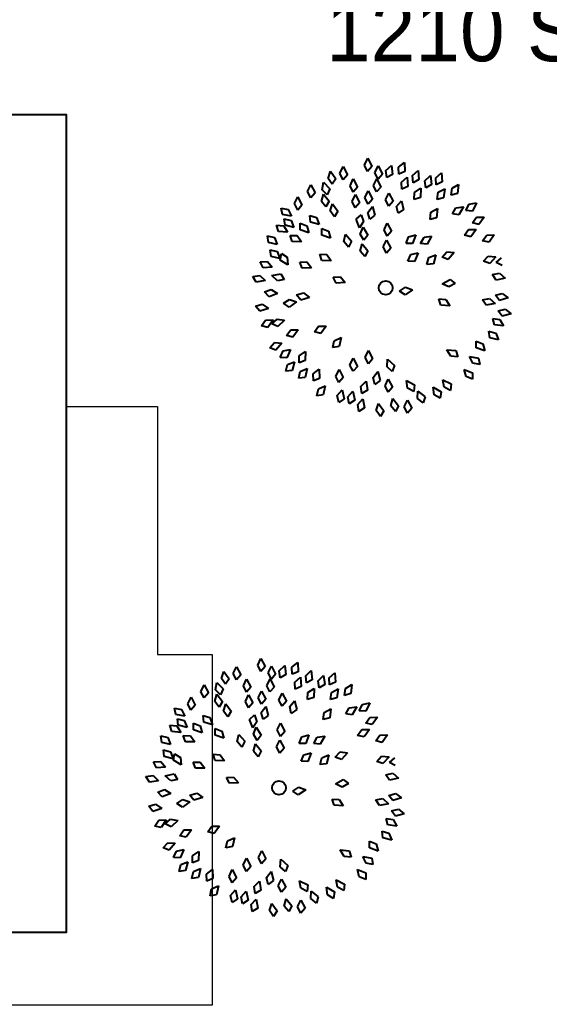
# Model space of a CAD drawing. Header units: millimetres. Extents: x -176651 to 388869, y -469666 to 486614.
# Drawn here: x 234087 to 242909, y 82145 to 98556 of the extents above; entities that cross this region are included whole.
import ezdxf

# ---------------------------------------------------------------- set-up
doc = ezdxf.new("R2010")
doc.units = ezdxf.units.MM
doc.layers.add('A- FURNITURE', color=252, linetype='Continuous', lineweight=0)
doc.layers.add('L-TREEEES', color=8, linetype='Continuous', lineweight=25)
for name, color, linetype in [('ad-Plinth', 8, 'Continuous'), ('ad-Plot Areas-Sq.Yds', 8, 'Continuous'), ('ad-Verandah', 8, 'Continuous')]:
    doc.layers.add(name, color=color, linetype=linetype)
doc.styles.add('MtX_Century_Gothic', font='GOTHIC.TTF')

# ---------------------------------------------------------------- blocks, each defined once
blk = doc.blocks.new('A$Cbbea0351')
at = {"layer": 'ad-Plot Areas-Sq.Yds', "linetype": 'Continuous', "insert": (-124558, -368401), "char_height": 1000, "width": 7884.16, "attachment_point": 5, "style": 'MtX_Century_Gothic', "bg_fill": 2}
blk.add_mtext('1210 Sq.Yds', dxfattribs=at)
blk = doc.blocks.new('zw$F00C')
at = {"layer": 'ad-Plinth', "ltscale": 5}
blk.add_lwpolyline([(0, 13620), (12120, 13620), (12120, 0), (0, 0), (0, 4745), (2830, 4745), (2830, 8645), (0, 8645)], close=True, dxfattribs=at)
at = {"layer": 'ad-Verandah', "lineweight": 9}
blk.add_lwpolyline([(6195, 0), (12120, 0), (12120, 8760), (13640, 8760), (13640, 4630), (14550, 4630), (14550, -1210), (6195, -1210)], close=True, dxfattribs=at)
blk = doc.blocks.new('zw$898C')
at = {"layer": 'ad-Plinth', "ltscale": 5}
blk.add_blockref('zw$F00C', (30903, -345404), dxfattribs=at)
blk = doc.blocks.new('qerfefr')
at = {"layer": 'L-TREEEES', "color": 104, "ltscale": 1.622888}
for p, q in [((260795.962, 1945721.719, 129.914), (260796.032, 1945721.823, 129.914)), ((260796.032, 1945721.823, 129.914), (260796.083, 1945721.68, 129.914)), ((260796.173, 1945721.748, 129.914), (260796.255, 1945721.842, 129.914)), ((260796.255, 1945721.842, 129.914), (260796.288, 1945721.694, 129.914)), ((260795.87, 1945721.677, 129.914), (260795.944, 1945721.544, 129.914)), ((260796, 1945721.608, 129.914), (260795.962, 1945721.719, 129.914)), ((260796.083, 1945721.68, 129.914), (260796, 1945721.608, 129.914)), ((260796.197, 1945721.633, 129.914), (260796.173, 1945721.748, 129.914)), ((260796.288, 1945721.694, 129.914), (260796.197, 1945721.633, 129.914)), ((260795.944, 1945721.544, 129.914), (260795.875, 1945721.46, 129.914)), ((260796.283, 1945721.505, 129.914), (260796.365, 1945721.6, 129.914)), ((260796.307, 1945721.39, 129.914), (260796.283, 1945721.505, 129.914)), ((260796.398, 1945721.451, 129.914), (260796.307, 1945721.39, 129.914)), ((260796.365, 1945721.6, 129.914), (260796.398, 1945721.451, 129.914)), ((260795.855, 1945721.186, 129.914), (260795.92, 1945721.293, 129.914)), ((260795.92, 1945721.293, 129.914), (260795.978, 1945721.152, 129.914)), ((260796.247, 1945721.244, 129.914), (260796.329, 1945721.339, 129.914)), ((260796.329, 1945721.339, 129.914), (260796.362, 1945721.19, 129.914)), ((260795.898, 1945721.076, 129.914), (260795.855, 1945721.186, 129.914)), ((260795.978, 1945721.152, 129.914), (260795.898, 1945721.076, 129.914)), ((260796.271, 1945721.129, 129.914), (260796.247, 1945721.244, 129.914)), ((260796.362, 1945721.19, 129.914), (260796.271, 1945721.129, 129.914)), ((260796.237, 1945720.939, 129.914), (260796.335, 1945720.988, 129.914)), ((260796.335, 1945720.988, 129.914), (260796.344, 1945720.87, 129.914)), ((260796.25, 1945720.787, 129.914), (260796.237, 1945720.939, 129.914)), ((260796.344, 1945720.87, 129.914), (260796.25, 1945720.787, 129.914)), ((260795.94, 1945720.635, 129.914), (260796, 1945720.745, 129.914)), ((260795.989, 1945720.528, 129.914), (260795.94, 1945720.635, 129.914)), ((260796, 1945720.745, 129.914), (260796.065, 1945720.607, 129.914)), ((260796.234, 1945720.683, 129.914), (260796.31, 1945720.782, 129.914)), ((260796.265, 1945720.569, 129.914), (260796.234, 1945720.683, 129.914)), ((260796.352, 1945720.636, 129.914), (260796.265, 1945720.569, 129.914)), ((260796.31, 1945720.782, 129.914), (260796.352, 1945720.636, 129.914)), ((260796.065, 1945720.607, 129.914), (260795.989, 1945720.528, 129.914)), ((260795.614, 1945720.107, 129.914), (260795.729, 1945720.082, 129.914)), ((260795.633, 1945720, 129.914), (260795.614, 1945720.107, 129.914)), ((260795.782, 1945719.969, 129.914), (260795.633, 1945720, 129.914)), ((260795.729, 1945720.082, 129.914), (260795.782, 1945719.969, 129.914)), ((260794.373, 1945719.188, 129.914), (260794.284, 1945719.25, 129.914)), ((260794.41, 1945719.051, 129.914), (260794.486, 1945719.142, 129.914)), ((260794.514, 1945719.018, 129.914), (260794.41, 1945719.051, 129.914)), ((260794.486, 1945719.142, 129.914), (260794.611, 1945719.135, 129.914)), ((260794.611, 1945719.135, 129.914), (260794.514, 1945719.018, 129.914)), ((260794.69, 1945718.884, 129.914), (260794.725, 1945718.996, 129.914)), ((260794.439, 1945718.805, 129.914), (260794.499, 1945718.906, 129.914)), ((260794.499, 1945718.906, 129.914), (260794.623, 1945718.92, 129.914)), ((260794.623, 1945718.92, 129.914), (260794.547, 1945718.788, 129.914)), ((260794.799, 1945718.893, 129.914), (260794.69, 1945718.884, 129.914)), ((260794.547, 1945718.788, 129.914), (260794.439, 1945718.805, 129.914)), ((260794.616, 1945718.635, 129.914), (260794.672, 1945718.738, 129.914)), ((260794.672, 1945718.738, 129.914), (260794.796, 1945718.757, 129.914)), ((260794.796, 1945718.757, 129.914), (260794.725, 1945718.622, 129.914)), ((260794.725, 1945718.622, 129.914), (260794.616, 1945718.635, 129.914))]:
    blk.add_line(p, q, dxfattribs=at)
at = {"layer": 'L-TREEEES', "color": 96, "ltscale": 1.622888}
for p, q in [((260796.604, 1945721.774, 129.914), (260796.686, 1945721.869, 129.914)), ((260796.628, 1945721.659, 129.914), (260796.604, 1945721.774, 129.914)), ((260796.686, 1945721.869, 129.914), (260796.719, 1945721.72, 129.914)), ((260796.719, 1945721.72, 129.914), (260796.628, 1945721.659, 129.914)), ((260796.738, 1945721.606, 129.914), (260796.821, 1945721.7, 129.914)), ((260796.821, 1945721.7, 129.914), (260796.853, 1945721.551, 129.914)), ((260796.926, 1945721.591, 129.914), (260797.037, 1945721.65, 129.914)), ((260797.037, 1945721.65, 129.914), (260797.015, 1945721.5, 129.914)), ((260797.145, 1945721.591, 129.914), (260797.26, 1945721.641, 129.914)), ((260797.26, 1945721.641, 129.914), (260797.226, 1945721.493, 129.914)), ((260796.66, 1945721.405, 129.914), (260796.743, 1945721.499, 129.914)), ((260796.762, 1945721.49, 129.914), (260796.738, 1945721.606, 129.914)), ((260796.743, 1945721.499, 129.914), (260796.774, 1945721.35, 129.914)), ((260796.853, 1945721.551, 129.914), (260796.762, 1945721.49, 129.914)), ((260796.908, 1945721.475, 129.914), (260796.926, 1945721.591, 129.914)), ((260797.015, 1945721.5, 129.914), (260796.908, 1945721.475, 129.914)), ((260797.117, 1945721.477, 129.914), (260797.145, 1945721.591, 129.914)), ((260797.226, 1945721.493, 129.914), (260797.117, 1945721.477, 129.914)), ((260797.33, 1945721.395, 129.914), (260797.442, 1945721.452, 129.914)), ((260797.442, 1945721.452, 129.914), (260797.417, 1945721.302, 129.914)), ((260796.47, 1945721.247, 129.914), (260796.551, 1945721.342, 129.914)), ((260796.551, 1945721.342, 129.914), (260796.585, 1945721.193, 129.914)), ((260796.683, 1945721.29, 129.914), (260796.66, 1945721.405, 129.914)), ((260796.774, 1945721.35, 129.914), (260796.683, 1945721.29, 129.914)), ((260797.102, 1945721.225, 129.914), (260797.127, 1945721.34, 129.914)), ((260797.127, 1945721.34, 129.914), (260797.24, 1945721.393, 129.914)), ((260797.24, 1945721.393, 129.914), (260797.21, 1945721.243, 129.914)), ((260797.31, 1945721.279, 129.914), (260797.33, 1945721.395, 129.914)), ((260797.417, 1945721.302, 129.914), (260797.31, 1945721.279, 129.914)), ((260797.509, 1945721.259, 129.914), (260797.619, 1945721.32, 129.914)), ((260796.495, 1945721.132, 129.914), (260796.47, 1945721.247, 129.914)), ((260796.585, 1945721.193, 129.914), (260796.495, 1945721.132, 129.914)), ((260796.792, 1945721.122, 129.914), (260796.875, 1945721.216, 129.914)), ((260796.817, 1945721.007, 129.914), (260796.792, 1945721.122, 129.914)), ((260796.875, 1945721.216, 129.914), (260796.908, 1945721.068, 129.914)), ((260797.21, 1945721.243, 129.914), (260797.102, 1945721.225, 129.914)), ((260797.292, 1945721.115, 129.914), (260797.411, 1945721.154, 129.914)), ((260797.411, 1945721.154, 129.914), (260797.363, 1945721.01, 129.914)), ((260797.493, 1945721.142, 129.914), (260797.509, 1945721.259, 129.914)), ((260797.599, 1945721.168, 129.914), (260797.493, 1945721.142, 129.914)), ((260796.453, 1945720.881, 129.914), (260796.454, 1945720.999, 129.914)), ((260796.454, 1945720.999, 129.914), (260796.554, 1945721.074, 129.914)), ((260796.554, 1945721.074, 129.914), (260796.555, 1945720.922, 129.914)), ((260796.908, 1945721.068, 129.914), (260796.817, 1945721.007, 129.914)), ((260796.934, 1945720.853, 129.914), (260796.939, 1945720.97, 129.914)), ((260796.939, 1945720.97, 129.914), (260797.042, 1945721.041, 129.914)), ((260797.042, 1945721.041, 129.914), (260797.037, 1945720.889, 129.914)), ((260797.254, 1945721.004, 129.914), (260797.292, 1945721.115, 129.914)), ((260797.363, 1945721.01, 129.914), (260797.254, 1945721.004, 129.914)), ((260796.555, 1945720.922, 129.914), (260796.453, 1945720.881, 129.914)), ((260797.037, 1945720.889, 129.914), (260796.934, 1945720.853, 129.914)), ((260796.636, 1945720.647, 129.914), (260796.718, 1945720.741, 129.914)), ((260796.66, 1945720.531, 129.914), (260796.636, 1945720.647, 129.914)), ((260796.718, 1945720.741, 129.914), (260796.751, 1945720.592, 129.914)), ((260797.422, 1945720.616, 129.914), (260797.468, 1945720.725, 129.914)), ((260797.468, 1945720.725, 129.914), (260797.59, 1945720.755, 129.914)), ((260796.162, 1945720.41, 129.914), (260796.223, 1945720.519, 129.914)), ((260796.223, 1945720.519, 129.914), (260796.286, 1945720.38, 129.914)), ((260796.551, 1945720.379, 129.914), (260796.633, 1945720.473, 129.914)), ((260796.633, 1945720.473, 129.914), (260796.666, 1945720.324, 129.914)), ((260796.751, 1945720.592, 129.914), (260796.66, 1945720.531, 129.914)), ((260797.531, 1945720.614, 129.914), (260797.422, 1945720.616, 129.914)), ((260796.209, 1945720.302, 129.914), (260796.162, 1945720.41, 129.914)), ((260796.286, 1945720.38, 129.914), (260796.209, 1945720.302, 129.914)), ((260796.576, 1945720.263, 129.914), (260796.551, 1945720.379, 129.914)), ((260796.666, 1945720.324, 129.914), (260796.576, 1945720.263, 129.914)), ((260796.93, 1945720.332, 129.914), (260796.999, 1945720.428, 129.914)), ((260797.036, 1945720.306, 129.914), (260796.93, 1945720.332, 129.914)), ((260796.999, 1945720.428, 129.914), (260797.124, 1945720.431, 129.914)), ((260797.124, 1945720.431, 129.914), (260797.036, 1945720.306, 129.914)), ((260797.164, 1945720.272, 129.914), (260797.247, 1945720.355, 129.914)), ((260797.247, 1945720.355, 129.914), (260797.371, 1945720.338, 129.914)), ((260797.371, 1945720.338, 129.914), (260797.265, 1945720.229, 129.914)), ((260796.883, 1945720.041, 129.914), (260796.957, 1945720.133, 129.914)), ((260796.957, 1945720.133, 129.914), (260797.082, 1945720.129, 129.914)), ((260797.265, 1945720.229, 129.914), (260797.164, 1945720.272, 129.914)), ((260796.988, 1945720.009, 129.914), (260796.883, 1945720.041, 129.914)), ((260797.082, 1945720.129, 129.914), (260796.988, 1945720.009, 129.914)), ((260797.174, 1945719.905, 129.914), (260797.233, 1945720.007, 129.914)), ((260797.233, 1945720.007, 129.914), (260797.358, 1945720.021, 129.914)), ((260797.358, 1945720.021, 129.914), (260797.282, 1945719.889, 129.914)), ((260796.619, 1945719.595, 129.914), (260796.731, 1945719.633, 129.914)), ((260796.69, 1945719.512, 129.914), (260796.619, 1945719.595, 129.914)), ((260796.834, 1945719.562, 129.914), (260796.69, 1945719.512, 129.914)), ((260796.731, 1945719.633, 129.914), (260796.834, 1945719.562, 129.914)), ((260797.334, 1945719.526, 129.914), (260797.481, 1945719.564, 129.914)), ((260797.431, 1945719.447, 129.914), (260797.334, 1945719.526, 129.914)), ((260797.481, 1945719.564, 129.914), (260797.545, 1945719.475, 129.914)), ((260797.545, 1945719.475, 129.914), (260797.431, 1945719.447, 129.914)), ((260797.22, 1945719.189, 129.914), (260797.215, 1945719.298, 129.914)), ((260797.215, 1945719.298, 129.914), (260797.326, 1945719.259, 129.914)), ((260797.365, 1945719.14, 129.914), (260797.22, 1945719.189, 129.914)), ((260797.326, 1945719.259, 129.914), (260797.365, 1945719.14, 129.914)), ((260794.725, 1945718.996, 129.914), (260794.842, 1945719.039, 129.914)), ((260794.842, 1945719.039, 129.914), (260794.799, 1945718.893, 129.914)), ((260795.297, 1945718.98, 129.914), (260795.352, 1945719.084, 129.914)), ((260795.352, 1945719.084, 129.914), (260795.476, 1945719.104, 129.914)), ((260795.476, 1945719.104, 129.914), (260795.406, 1945718.969, 129.914)), ((260795.406, 1945718.969, 129.914), (260795.297, 1945718.98, 129.914)), ((260794.869, 1945718.642, 129.914), (260794.984, 1945718.691, 129.914)), ((260794.984, 1945718.691, 129.914), (260794.949, 1945718.543, 129.914)), ((260795.497, 1945718.625, 129.914), (260795.579, 1945718.72, 129.914)), ((260795.579, 1945718.72, 129.914), (260795.612, 1945718.571, 129.914)), ((260795.776, 1945718.681, 129.914), (260795.858, 1945718.776, 129.914)), ((260795.8, 1945718.566, 129.914), (260795.776, 1945718.681, 129.914)), ((260795.858, 1945718.776, 129.914), (260795.891, 1945718.627, 129.914)), ((260794.841, 1945718.528, 129.914), (260794.869, 1945718.642, 129.914)), ((260794.949, 1945718.543, 129.914), (260794.841, 1945718.528, 129.914)), ((260795.22, 1945718.505, 129.914), (260795.303, 1945718.6, 129.914)), ((260795.245, 1945718.39, 129.914), (260795.22, 1945718.505, 129.914)), ((260795.303, 1945718.6, 129.914), (260795.336, 1945718.451, 129.914)), ((260795.521, 1945718.51, 129.914), (260795.497, 1945718.625, 129.914)), ((260795.612, 1945718.571, 129.914), (260795.521, 1945718.51, 129.914)), ((260795.891, 1945718.627, 129.914), (260795.8, 1945718.566, 129.914)), ((260796.087, 1945718.436, 129.914), (260796.13, 1945718.553, 129.914)), ((260796.13, 1945718.553, 129.914), (260796.213, 1945718.425, 129.914)), ((260794.832, 1945718.275, 129.914), (260794.886, 1945718.379, 129.914)), ((260794.886, 1945718.379, 129.914), (260795.01, 1945718.399, 129.914)), ((260795.01, 1945718.399, 129.914), (260794.94, 1945718.264, 129.914)), ((260795.336, 1945718.451, 129.914), (260795.245, 1945718.39, 129.914)), ((260795.818, 1945718.323, 129.914), (260795.919, 1945718.398, 129.914)), ((260795.919, 1945718.398, 129.914), (260795.918, 1945718.245, 129.914)), ((260796.15, 1945718.337, 129.914), (260796.087, 1945718.436, 129.914)), ((260796.213, 1945718.425, 129.914), (260796.15, 1945718.337, 129.914)), ((260794.94, 1945718.264, 129.914), (260794.832, 1945718.275, 129.914)), ((260795.156, 1945718.072, 129.914), (260795.161, 1945718.19, 129.914)), ((260795.161, 1945718.19, 129.914), (260795.264, 1945718.261, 129.914)), ((260795.264, 1945718.261, 129.914), (260795.259, 1945718.109, 129.914)), ((260795.326, 1945718.122, 129.914), (260795.43, 1945718.191, 129.914)), ((260795.43, 1945718.191, 129.914), (260795.422, 1945718.039, 129.914)), ((260795.567, 1945718.117, 129.914), (260795.581, 1945718.234, 129.914)), ((260795.581, 1945718.234, 129.914), (260795.689, 1945718.297, 129.914)), ((260795.689, 1945718.297, 129.914), (260795.672, 1945718.145, 129.914)), ((260795.816, 1945718.205, 129.914), (260795.818, 1945718.323, 129.914)), ((260795.918, 1945718.245, 129.914), (260795.816, 1945718.205, 129.914)), ((260795.971, 1945718.137, 129.914), (260796.053, 1945718.232, 129.914)), ((260796.053, 1945718.232, 129.914), (260796.086, 1945718.083, 129.914)), ((260795.259, 1945718.109, 129.914), (260795.156, 1945718.072, 129.914)), ((260795.318, 1945718.005, 129.914), (260795.326, 1945718.122, 129.914)), ((260795.422, 1945718.039, 129.914), (260795.318, 1945718.005, 129.914)), ((260795.452, 1945717.957, 129.914), (260795.558, 1945718.023, 129.914)), ((260795.558, 1945718.023, 129.914), (260795.546, 1945717.871, 129.914)), ((260795.672, 1945718.145, 129.914), (260795.567, 1945718.117, 129.914)), ((260795.995, 1945718.022, 129.914), (260795.971, 1945718.137, 129.914)), ((260796.086, 1945718.083, 129.914), (260795.995, 1945718.022, 129.914))]:
    blk.add_line(p, q, dxfattribs=at)
at = {"layer": 'L-TREEEES', "color": 70, "ltscale": 1.622888}
for p, q in [((260795.574, 1945721.597, 129.914), (260795.656, 1945721.692, 129.914)), ((260795.656, 1945721.692, 129.914), (260795.689, 1945721.543, 129.914)), ((260795.818, 1945721.563, 129.914), (260795.87, 1945721.677, 129.914)), ((260795.071, 1945721.337, 129.914), (260795.077, 1945721.446, 129.914)), ((260795.077, 1945721.446, 129.914), (260795.184, 1945721.395, 129.914)), ((260795.311, 1945721.46, 129.914), (260795.393, 1945721.554, 129.914)), ((260795.335, 1945721.344, 129.914), (260795.311, 1945721.46, 129.914)), ((260795.393, 1945721.554, 129.914), (260795.426, 1945721.405, 129.914)), ((260795.598, 1945721.482, 129.914), (260795.574, 1945721.597, 129.914)), ((260795.689, 1945721.543, 129.914), (260795.598, 1945721.482, 129.914)), ((260795.756, 1945721.379, 129.914), (260795.82, 1945721.487, 129.914)), ((260795.875, 1945721.46, 129.914), (260795.818, 1945721.563, 129.914)), ((260795.82, 1945721.487, 129.914), (260795.879, 1945721.347, 129.914)), ((260795.209, 1945721.273, 129.914), (260795.071, 1945721.337, 129.914)), ((260795.184, 1945721.395, 129.914), (260795.209, 1945721.273, 129.914)), ((260795.426, 1945721.405, 129.914), (260795.335, 1945721.344, 129.914)), ((260795.801, 1945721.27, 129.914), (260795.756, 1945721.379, 129.914)), ((260795.879, 1945721.347, 129.914), (260795.801, 1945721.27, 129.914)), ((260794.931, 1945721.195, 129.914), (260795.041, 1945721.151, 129.914)), ((260794.932, 1945721.085, 129.914), (260794.931, 1945721.195, 129.914)), ((260795.041, 1945721.151, 129.914), (260795.074, 1945721.03, 129.914)), ((260795.065, 1945721.155, 129.914), (260795.08, 1945721.263, 129.914)), ((260795.197, 1945721.08, 129.914), (260795.065, 1945721.155, 129.914)), ((260795.08, 1945721.263, 129.914), (260795.182, 1945721.204, 129.914)), ((260795.182, 1945721.204, 129.914), (260795.197, 1945721.08, 129.914)), ((260795.291, 1945721.015, 129.914), (260795.317, 1945721.121, 129.914)), ((260795.317, 1945721.121, 129.914), (260795.413, 1945721.052, 129.914)), ((260795.488, 1945721.095, 129.914), (260795.507, 1945721.203, 129.914)), ((260795.507, 1945721.203, 129.914), (260795.607, 1945721.14, 129.914)), ((260795.607, 1945721.14, 129.914), (260795.618, 1945721.015, 129.914)), ((260794.723, 1945720.952, 129.914), (260794.737, 1945721.06, 129.914)), ((260794.737, 1945721.06, 129.914), (260794.84, 1945721.003, 129.914)), ((260794.84, 1945721.003, 129.914), (260794.857, 1945720.878, 129.914)), ((260795.074, 1945721.03, 129.914), (260794.932, 1945721.085, 129.914)), ((260795.101, 1945720.969, 129.914), (260795.214, 1945720.935, 129.914)), ((260795.111, 1945720.86, 129.914), (260795.101, 1945720.969, 129.914)), ((260795.415, 1945720.927, 129.914), (260795.291, 1945721.015, 129.914)), ((260795.413, 1945721.052, 129.914), (260795.415, 1945720.927, 129.914)), ((260795.618, 1945721.015, 129.914), (260795.488, 1945721.095, 129.914)), ((260794.704, 1945720.716, 129.914), (260794.719, 1945720.824, 129.914)), ((260794.719, 1945720.824, 129.914), (260794.822, 1945720.765, 129.914)), ((260794.857, 1945720.878, 129.914), (260794.723, 1945720.952, 129.914)), ((260795.257, 1945720.818, 129.914), (260795.111, 1945720.86, 129.914)), ((260795.214, 1945720.935, 129.914), (260795.257, 1945720.818, 129.914)), ((260795.616, 1945720.836, 129.914), (260795.643, 1945720.942, 129.914)), ((260795.74, 1945720.747, 129.914), (260795.616, 1945720.836, 129.914)), ((260795.643, 1945720.942, 129.914), (260795.738, 1945720.872, 129.914)), ((260795.738, 1945720.872, 129.914), (260795.74, 1945720.747, 129.914)), ((260794.508, 1945720.674, 129.914), (260794.623, 1945720.649, 129.914)), ((260794.527, 1945720.566, 129.914), (260794.508, 1945720.674, 129.914)), ((260794.623, 1945720.649, 129.914), (260794.676, 1945720.536, 129.914)), ((260794.837, 1945720.641, 129.914), (260794.704, 1945720.716, 129.914)), ((260794.822, 1945720.765, 129.914), (260794.837, 1945720.641, 129.914)), ((260794.836, 1945720.616, 129.914), (260794.882, 1945720.715, 129.914)), ((260794.882, 1945720.715, 129.914), (260794.962, 1945720.629, 129.914)), ((260794.962, 1945720.629, 129.914), (260794.94, 1945720.506, 129.914)), ((260794.321, 1945720.471, 129.914), (260794.439, 1945720.458, 129.914)), ((260794.351, 1945720.366, 129.914), (260794.321, 1945720.471, 129.914)), ((260794.676, 1945720.536, 129.914), (260794.527, 1945720.566, 129.914)), ((260794.94, 1945720.506, 129.914), (260794.836, 1945720.616, 129.914)), ((260795.141, 1945720.498, 129.914), (260795.255, 1945720.469, 129.914)), ((260795.155, 1945720.39, 129.914), (260795.141, 1945720.498, 129.914)), ((260795.255, 1945720.469, 129.914), (260795.303, 1945720.353, 129.914)), ((260795.498, 1945720.537, 129.914), (260795.61, 1945720.5, 129.914)), ((260795.505, 1945720.428, 129.914), (260795.498, 1945720.537, 129.914)), ((260795.61, 1945720.5, 129.914), (260795.65, 1945720.382, 129.914)), ((260794.503, 1945720.351, 129.914), (260794.351, 1945720.366, 129.914)), ((260794.439, 1945720.458, 129.914), (260794.503, 1945720.351, 129.914)), ((260794.7, 1945720.297, 129.914), (260794.633, 1945720.403, 129.914)), ((260794.633, 1945720.403, 129.914), (260794.785, 1945720.392, 129.914)), ((260794.817, 1945720.287, 129.914), (260794.7, 1945720.297, 129.914)), ((260794.785, 1945720.392, 129.914), (260794.817, 1945720.287, 129.914)), ((260795.303, 1945720.353, 129.914), (260795.155, 1945720.39, 129.914)), ((260795.65, 1945720.382, 129.914), (260795.505, 1945720.428, 129.914)), ((260794.444, 1945720.172, 129.914), (260794.561, 1945720.184, 129.914)), ((260794.495, 1945720.075, 129.914), (260794.444, 1945720.172, 129.914)), ((260794.561, 1945720.184, 129.914), (260794.646, 1945720.092, 129.914)), ((260794.237, 1945719.982, 129.914), (260794.355, 1945719.986, 129.914)), ((260794.282, 1945719.882, 129.914), (260794.237, 1945719.982, 129.914)), ((260794.355, 1945719.986, 129.914), (260794.434, 1945719.888, 129.914)), ((260794.646, 1945720.092, 129.914), (260794.495, 1945720.075, 129.914)), ((260794.947, 1945719.983, 129.914), (260795.065, 1945719.986, 129.914)), ((260794.99, 1945719.883, 129.914), (260794.947, 1945719.983, 129.914)), ((260795.065, 1945719.986, 129.914), (260795.143, 1945719.888, 129.914)), ((260794.434, 1945719.888, 129.914), (260794.282, 1945719.882, 129.914)), ((260794.701, 1945719.906, 129.914), (260794.813, 1945719.944, 129.914)), ((260794.773, 1945719.823, 129.914), (260794.701, 1945719.906, 129.914)), ((260794.917, 1945719.873, 129.914), (260794.773, 1945719.823, 129.914)), ((260794.813, 1945719.944, 129.914), (260794.917, 1945719.873, 129.914)), ((260795.143, 1945719.888, 129.914), (260794.99, 1945719.883, 129.914)), ((260794.247, 1945719.639, 129.914), (260794.337, 1945719.715, 129.914)), ((260794.337, 1945719.715, 129.914), (260794.459, 1945719.687, 129.914)), ((260794.459, 1945719.687, 129.914), (260794.344, 1945719.588, 129.914)), ((260794.424, 1945719.626, 129.914), (260794.528, 1945719.682, 129.914)), ((260794.528, 1945719.682, 129.914), (260794.641, 1945719.63, 129.914)), ((260794.344, 1945719.588, 129.914), (260794.247, 1945719.639, 129.914)), ((260794.508, 1945719.556, 129.914), (260794.424, 1945719.626, 129.914)), ((260794.641, 1945719.63, 129.914), (260794.508, 1945719.556, 129.914)), ((260794.284, 1945719.25, 129.914), (260794.382, 1945719.315, 129.914)), ((260794.382, 1945719.315, 129.914), (260794.5, 1945719.273, 129.914)), ((260794.608, 1945719.374, 129.914), (260794.699, 1945719.448, 129.914)), ((260794.703, 1945719.321, 129.914), (260794.608, 1945719.374, 129.914)), ((260794.699, 1945719.448, 129.914), (260794.821, 1945719.418, 129.914)), ((260794.821, 1945719.418, 129.914), (260794.703, 1945719.321, 129.914)), ((260795.072, 1945719.315, 129.914), (260795.165, 1945719.388, 129.914)), ((260795.167, 1945719.26, 129.914), (260795.072, 1945719.315, 129.914)), ((260795.165, 1945719.388, 129.914), (260795.286, 1945719.355, 129.914)), ((260795.286, 1945719.355, 129.914), (260795.167, 1945719.26, 129.914)), ((260794.5, 1945719.273, 129.914), (260794.373, 1945719.188, 129.914))]:
    blk.add_line(p, q, dxfattribs=at)
at = {"layer": 'L-TREEEES', "color": 98, "ltscale": 1.622888}
for p, q in [((260797.619, 1945721.32, 129.914), (260797.599, 1945721.168, 129.914)), ((260797.695, 1945721.259, 129.914), (260797.808, 1945721.314, 129.914)), ((260797.808, 1945721.314, 129.914), (260797.78, 1945721.164, 129.914)), ((260797.672, 1945721.144, 129.914), (260797.695, 1945721.259, 129.914)), ((260797.78, 1945721.164, 129.914), (260797.672, 1945721.144, 129.914)), ((260797.624, 1945720.906, 129.914), (260797.673, 1945721.014, 129.914)), ((260797.673, 1945721.014, 129.914), (260797.795, 1945721.042, 129.914)), ((260797.795, 1945721.042, 129.914), (260797.733, 1945720.902, 129.914)), ((260797.869, 1945720.909, 129.914), (260797.912, 1945721.019, 129.914)), ((260797.912, 1945721.019, 129.914), (260798.033, 1945721.052, 129.914)), ((260798.033, 1945721.052, 129.914), (260797.978, 1945720.91, 129.914)), ((260797.733, 1945720.902, 129.914), (260797.624, 1945720.906, 129.914)), ((260797.978, 1945720.91, 129.914), (260797.869, 1945720.909, 129.914)), ((260797.59, 1945720.755, 129.914), (260797.531, 1945720.614, 129.914)), ((260797.807, 1945720.606, 129.914), (260797.89, 1945720.689, 129.914)), ((260797.89, 1945720.689, 129.914), (260798.014, 1945720.672, 129.914)), ((260798.014, 1945720.672, 129.914), (260797.907, 1945720.563, 129.914)), ((260798.036, 1945720.6, 129.914), (260798.115, 1945720.688, 129.914)), ((260798.115, 1945720.688, 129.914), (260798.239, 1945720.678, 129.914)), ((260798.239, 1945720.678, 129.914), (260798.139, 1945720.563, 129.914)), ((260797.907, 1945720.563, 129.914), (260797.807, 1945720.606, 129.914)), ((260798.139, 1945720.563, 129.914), (260798.036, 1945720.6, 129.914)), ((260798.088, 1945720.372, 129.914), (260798.179, 1945720.446, 129.914)), ((260798.184, 1945720.319, 129.914), (260798.088, 1945720.372, 129.914)), ((260798.179, 1945720.446, 129.914), (260798.301, 1945720.417, 129.914)), ((260798.301, 1945720.417, 129.914), (260798.184, 1945720.319, 129.914)), ((260797.904, 1945720.21, 129.914), (260797.997, 1945720.283, 129.914)), ((260798, 1945720.156, 129.914), (260797.904, 1945720.21, 129.914)), ((260797.997, 1945720.283, 129.914), (260798.118, 1945720.252, 129.914)), ((260798.118, 1945720.252, 129.914), (260798, 1945720.156, 129.914)), ((260797.45, 1945719.958, 129.914), (260797.55, 1945720.02, 129.914)), ((260797.667, 1945719.975, 129.914), (260797.538, 1945719.893, 129.914)), ((260797.55, 1945720.02, 129.914), (260797.667, 1945719.975, 129.914)), ((260798.173, 1945720.04, 129.914), (260798.264, 1945720.116, 129.914)), ((260798.27, 1945719.989, 129.914), (260798.173, 1945720.04, 129.914)), ((260798.264, 1945720.116, 129.914), (260798.385, 1945720.088, 129.914)), ((260798.385, 1945720.088, 129.914), (260798.27, 1945719.989, 129.914)), ((260797.282, 1945719.889, 129.914), (260797.174, 1945719.905, 129.914)), ((260797.538, 1945719.893, 129.914), (260797.45, 1945719.958, 129.914)), ((260798.099, 1945719.708, 129.914), (260798.199, 1945719.772, 129.914)), ((260798.188, 1945719.645, 129.914), (260798.099, 1945719.708, 129.914)), ((260798.316, 1945719.728, 129.914), (260798.188, 1945719.645, 129.914)), ((260798.199, 1945719.772, 129.914), (260798.316, 1945719.728, 129.914)), ((260798.296, 1945719.633, 129.914), (260798.402, 1945719.685, 129.914)), ((260798.378, 1945719.56, 129.914), (260798.296, 1945719.633, 129.914)), ((260798.185, 1945719.455, 129.914), (260798.303, 1945719.447, 129.914)), ((260798.219, 1945719.351, 129.914), (260798.185, 1945719.455, 129.914)), ((260798.372, 1945719.343, 129.914), (260798.219, 1945719.351, 129.914)), ((260798.303, 1945719.447, 129.914), (260798.372, 1945719.343, 129.914)), ((260797.917, 1945719.095, 129.914), (260798.034, 1945719.084, 129.914)), ((260797.948, 1945718.99, 129.914), (260797.917, 1945719.095, 129.914)), ((260798.1, 1945718.978, 129.914), (260797.948, 1945718.99, 129.914)), ((260798.034, 1945719.084, 129.914), (260798.1, 1945718.978, 129.914)), ((260798.142, 1945719.109, 129.914), (260798.26, 1945719.111, 129.914)), ((260798.184, 1945719.008, 129.914), (260798.142, 1945719.109, 129.914)), ((260798.336, 1945719.012, 129.914), (260798.184, 1945719.008, 129.914)), ((260798.26, 1945719.111, 129.914), (260798.336, 1945719.012, 129.914)), ((260798.12, 1945718.848, 129.914), (260798.238, 1945718.847, 129.914)), ((260798.16, 1945718.746, 129.914), (260798.12, 1945718.848, 129.914)), ((260798.238, 1945718.847, 129.914), (260798.312, 1945718.746, 129.914)), ((260797.997, 1945718.638, 129.914), (260797.998, 1945718.748, 129.914)), ((260797.998, 1945718.748, 129.914), (260798.107, 1945718.703, 129.914)), ((260798.107, 1945718.703, 129.914), (260798.138, 1945718.581, 129.914)), ((260798.312, 1945718.746, 129.914), (260798.16, 1945718.746, 129.914)), ((260797.864, 1945718.452, 129.914), (260797.878, 1945718.561, 129.914)), ((260797.878, 1945718.561, 129.914), (260797.981, 1945718.502, 129.914)), ((260797.981, 1945718.502, 129.914), (260797.997, 1945718.378, 129.914)), ((260798.138, 1945718.581, 129.914), (260797.997, 1945718.638, 129.914)), ((260797.158, 1945718.325, 129.914), (260797.122, 1945718.445, 129.914)), ((260797.122, 1945718.445, 129.914), (260797.265, 1945718.393, 129.914)), ((260797.265, 1945718.393, 129.914), (260797.268, 1945718.283, 129.914)), ((260797.604, 1945718.351, 129.914), (260797.632, 1945718.457, 129.914)), ((260797.728, 1945718.262, 129.914), (260797.604, 1945718.351, 129.914)), ((260797.632, 1945718.457, 129.914), (260797.727, 1945718.387, 129.914)), ((260797.727, 1945718.387, 129.914), (260797.728, 1945718.262, 129.914)), ((260797.997, 1945718.378, 129.914), (260797.864, 1945718.452, 129.914)), ((260797.268, 1945718.283, 129.914), (260797.158, 1945718.325, 129.914)), ((260797.48, 1945718.118, 129.914), (260797.456, 1945718.241, 129.914)), ((260797.456, 1945718.241, 129.914), (260797.594, 1945718.175, 129.914)), ((260797.594, 1945718.175, 129.914), (260797.586, 1945718.066, 129.914)), ((260796.325, 1945718.002, 129.914), (260796.337, 1945718.127, 129.914)), ((260796.411, 1945717.922, 129.914), (260796.325, 1945718.002, 129.914)), ((260796.337, 1945718.127, 129.914), (260796.45, 1945718.025, 129.914)), ((260796.45, 1945718.025, 129.914), (260796.411, 1945717.922, 129.914)), ((260797.314, 1945717.931, 129.914), (260797.315, 1945718.056, 129.914)), ((260797.315, 1945718.056, 129.914), (260797.437, 1945717.965, 129.914)), ((260797.586, 1945718.066, 129.914), (260797.48, 1945718.118, 129.914)), ((260795.441, 1945717.84, 129.914), (260795.452, 1945717.957, 129.914)), ((260795.546, 1945717.871, 129.914), (260795.441, 1945717.84, 129.914)), ((260795.722, 1945717.778, 129.914), (260795.789, 1945717.883, 129.914)), ((260795.789, 1945717.883, 129.914), (260795.844, 1945717.741, 129.914)), ((260795.979, 1945717.788, 129.914), (260796.042, 1945717.897, 129.914)), ((260796.042, 1945717.897, 129.914), (260796.103, 1945717.757, 129.914)), ((260796.44, 1945717.791, 129.914), (260796.476, 1945717.91, 129.914)), ((260796.476, 1945717.91, 129.914), (260796.567, 1945717.788, 129.914)), ((260796.723, 1945717.78, 129.914), (260796.74, 1945717.904, 129.914)), ((260796.74, 1945717.904, 129.914), (260796.849, 1945717.796, 129.914)), ((260796.916, 1945717.856, 129.914), (260796.929, 1945717.981, 129.914)), ((260797.003, 1945717.776, 129.914), (260796.916, 1945717.856, 129.914)), ((260796.929, 1945717.981, 129.914), (260797.042, 1945717.878, 129.914)), ((260797.042, 1945717.878, 129.914), (260797.003, 1945717.776, 129.914)), ((260797.408, 1945717.86, 129.914), (260797.314, 1945717.931, 129.914)), ((260797.437, 1945717.965, 129.914), (260797.408, 1945717.86, 129.914)), ((260795.763, 1945717.667, 129.914), (260795.722, 1945717.778, 129.914)), ((260795.844, 1945717.741, 129.914), (260795.763, 1945717.667, 129.914)), ((260796.026, 1945717.68, 129.914), (260795.979, 1945717.788, 129.914)), ((260796.103, 1945717.757, 129.914), (260796.026, 1945717.68, 129.914)), ((260796.188, 1945717.716, 129.914), (260796.27, 1945717.81, 129.914)), ((260796.212, 1945717.6, 129.914), (260796.188, 1945717.716, 129.914)), ((260796.27, 1945717.81, 129.914), (260796.303, 1945717.661, 129.914)), ((260796.509, 1945717.695, 129.914), (260796.44, 1945717.791, 129.914)), ((260796.567, 1945717.788, 129.914), (260796.509, 1945717.695, 129.914)), ((260796.806, 1945717.696, 129.914), (260796.723, 1945717.78, 129.914)), ((260796.849, 1945717.796, 129.914), (260796.806, 1945717.696, 129.914)), ((260796.303, 1945717.661, 129.914), (260796.212, 1945717.6, 129.914))]:
    blk.add_line(p, q, dxfattribs=at)
at = {"layer": 'L-TREEEES', "color": 96, "ltscale": 1.622888}
blk.add_circle((260796.41, 1945719.71, 129.914), 0.116, dxfattribs=at)
blk = doc.blocks.new('zw$1761')
at = {"color": 6, "xscale": 39.3712485404797, "yscale": 39.3712485404797, "zscale": 39.3712485404797, "rotation": 15.20137085992779}
for p in [(10180910.18, -76618441.74, 34059.38), (10180840.19, -76618769.6, 34044.65)]:
    blk.add_blockref('qerfefr', p, dxfattribs=at)

msp = doc.modelspace()

# ---------------------------------------------------------------- block references
at = {"ltscale": 5}
msp.add_blockref('A$Cbbea0351', (367577, 466614), dxfattribs=at)

# ---------------------------------------------------------------- next in the draw order: block references
msp.add_blockref('zw$898C', (191839, 428759), dxfattribs=at)
at = {"layer": 'A- FURNITURE', "color": 6, "xscale": 25.39807961885639, "yscale": 25.39807961885639, "zscale": 25.39807961885639}
msp.add_blockref('zw$1761', (173127, 121263), dxfattribs=at)

doc.saveas('drawing.dxf')
